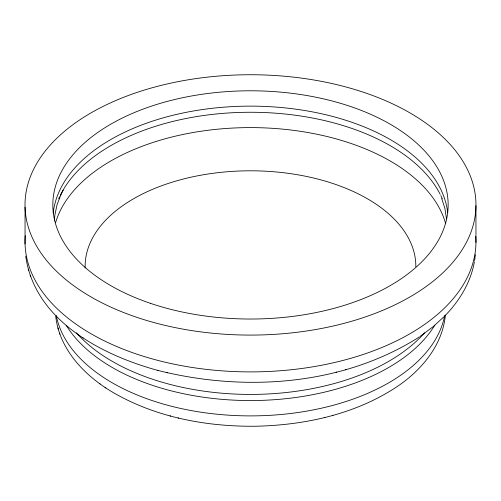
<?xml version="1.0" encoding="UTF-8"?>
<svg xmlns="http://www.w3.org/2000/svg" width="501" height="501" viewBox="0 0 501 501"><rect width="100%" height="100%" fill="white"/><g stroke="black" fill="none" stroke-linecap="round" stroke-linejoin="round"><path stroke-width="0.75" d="M54.396 220.252L54.878 214.992L56.982 204.997L60.884 194.695L60.652 195.196L63.22 190.13M445.383 315.06C442.565 345.452 421.166 370.634 396.579 386.96C355.247 414.283 304.971 425.098 255.98 426.232C206.224 426.783 155.091 417.277 111.855 391.744C84.45 375.443 59.425 349.366 55.717 316.369M474.61 260.645L475.405 254.614M474.384 261.835C470.708 282.52 459.342 301.182 444.725 316.006M444.018 316.713L432.933 326.827L420.27 336.296M419.494 336.841C342.665 385.833 244.156 392.27 157.314 370.277C101.002 354.727 34.625 320.252 25.72 256.124M336.046 372.23L336.628 372.08M345.333 369.807L345.978 369.644M324.297 417.609L324.88 417.458M332.307 415.517L332.958 415.348M157.314 370.277L157.94 370.439M166.708 372.656L167.278 372.8M170.014 415.899L170.647 416.062M178.131 417.953L178.7 418.097M82.389 337.43L83.16 337.968M99.355 383.415L100.15 383.973M105.078 387.398L105.843 387.937M441.744 198.534L444.901 208.435L446.491 218.937M59.575 333.121L59.907 334.186M57.947 327.967L58.285 329.044M28.256 269.331L28.595 270.402M30.135 275.274L30.467 276.345M475.95 205.667A225.469 130.172 0 0 1 136.616 317.265A225.469 130.172 0 0 1 138.89 91.802A225.469 130.172 0 0 1 475.95 205.667L475.95 242.478M25.05 207.182L25.05 243.993M53.206 213.138A197.663 114.122 0 0 1 249.993 106.131A197.663 114.122 0 0 1 447.7 212.574M58.692 198.778A197.663 114.122 0 0 1 59.556 196.849M60.803 194.288A197.663 114.122 0 0 1 62.143 191.751M62.5 191.119A197.663 114.122 0 0 1 253.362 112.274A197.663 114.122 0 0 1 440.166 194.288M440.805 195.565A197.663 114.122 0 0 1 442.277 198.778M475.768 236.422A225.469 130.172 0 0 1 249.83 371.892A225.469 130.172 0 0 1 25.263 235.664M424.591 332.821A195.409 112.819 0 0 1 250.487 394.419A195.409 112.819 0 0 1 76.377 332.821M434.874 325.086A195.409 112.819 0 0 1 251.051 400.55A195.409 112.819 0 0 1 66.476 325.706M85.164 267.929A165.343 95.459 0 0 1 249.523 170.803A165.343 95.459 0 0 1 415.824 266.82M55.63 222.557A197.663 114.122 0 0 1 251.308 127.605A197.663 114.122 0 0 1 445.608 223.496M444.663 315.705A195.409 112.819 0 0 1 250.325 415.893A195.409 112.819 0 0 1 56.269 315.517M150.657 303.406A197.663 114.122 0 0 0 448.144 205.573A197.663 114.122 0 0 0 152.655 105.749A197.663 114.122 0 0 0 150.657 303.406"/></g></svg>
